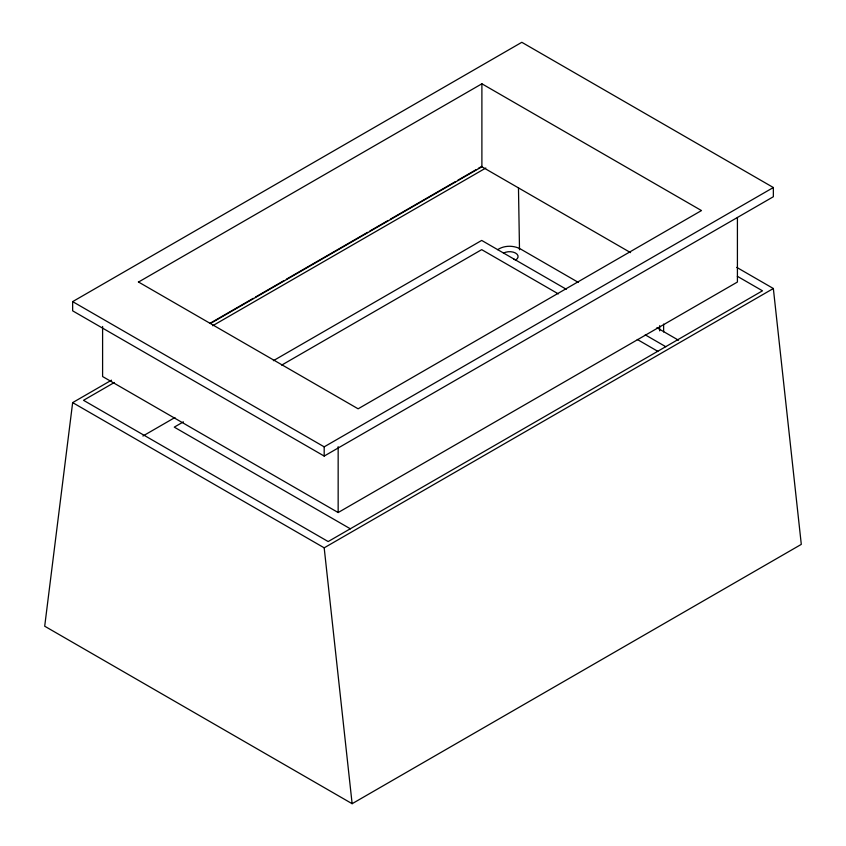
<?xml version="1.0" encoding="UTF-8"?>
<svg xmlns="http://www.w3.org/2000/svg" width="846" height="846" viewBox="0 0 846 846"><rect width="100%" height="100%" fill="white"/><g stroke="black" fill="none" stroke-linecap="round" stroke-linejoin="round"><path stroke-width="1.27" d="M111.513 380.171L72.65 402.611L44.701 626.209L352.126 803.7L801.299 544.38L773.35 288.507L736.76 267.378M497.66 249.644C504.258 245.319 513.321 245.255 520.248 248.851L578.326 282.384M72.65 301.62L521.813 42.3L773.35 187.526L773.35 196.737L324.187 456.068L72.65 310.842L72.65 301.62L324.187 446.847L773.35 187.526M138.533 282.035L481.892 83.796L701.482 210.569L358.122 408.808L138.332 281.919M209.797 323.426L253.229 298.352M255.513 297.031L284.087 280.534M286.371 279.212L367.524 232.364M369.808 231.043L388.092 220.489M390.376 219.167L455.529 181.552M457.813 180.24L476.097 169.676M478.381 168.354L481.818 166.376M210.633 323.384L481.892 166.778L630.577 252.616M114.369 382.487L83.511 400.306L328.174 541.556L762.489 290.813L737.342 276.293M212.663 325.742L485.826 168.026M142.911 436.018L174.953 417.512M273.385 360.682L481.691 240.423L566.323 289.279M183.402 421.858L174.265 427.135L350.424 528.845M281.686 365.112L481.691 249.644L558.339 293.89M102.599 326.482L102.599 376.544L338.157 512.539L737.416 282.035L737.416 217.485M72.65 402.611L324.187 547.827L773.35 288.507M656.898 327.74L678.534 340.229M645.244 334.847L665.834 346.733M637.271 339.458L657.86 351.354M324.187 547.827L352.126 803.7M518.471 187.812L519.507 249.803M663.624 324.081L663.624 331.96M659.637 325.71L659.637 330.849M481.892 83.796L481.892 166.778M338.157 446.677L338.157 512.539M324.187 446.847L324.187 456.068M503.465 253.208A8.471 4.886 0 0 1 515.436 252.996A8.471 4.886 0 0 1 515.806 259.902M513.649 259.162A8.471 4.886 0 0 1 515.436 259.912"/></g></svg>
